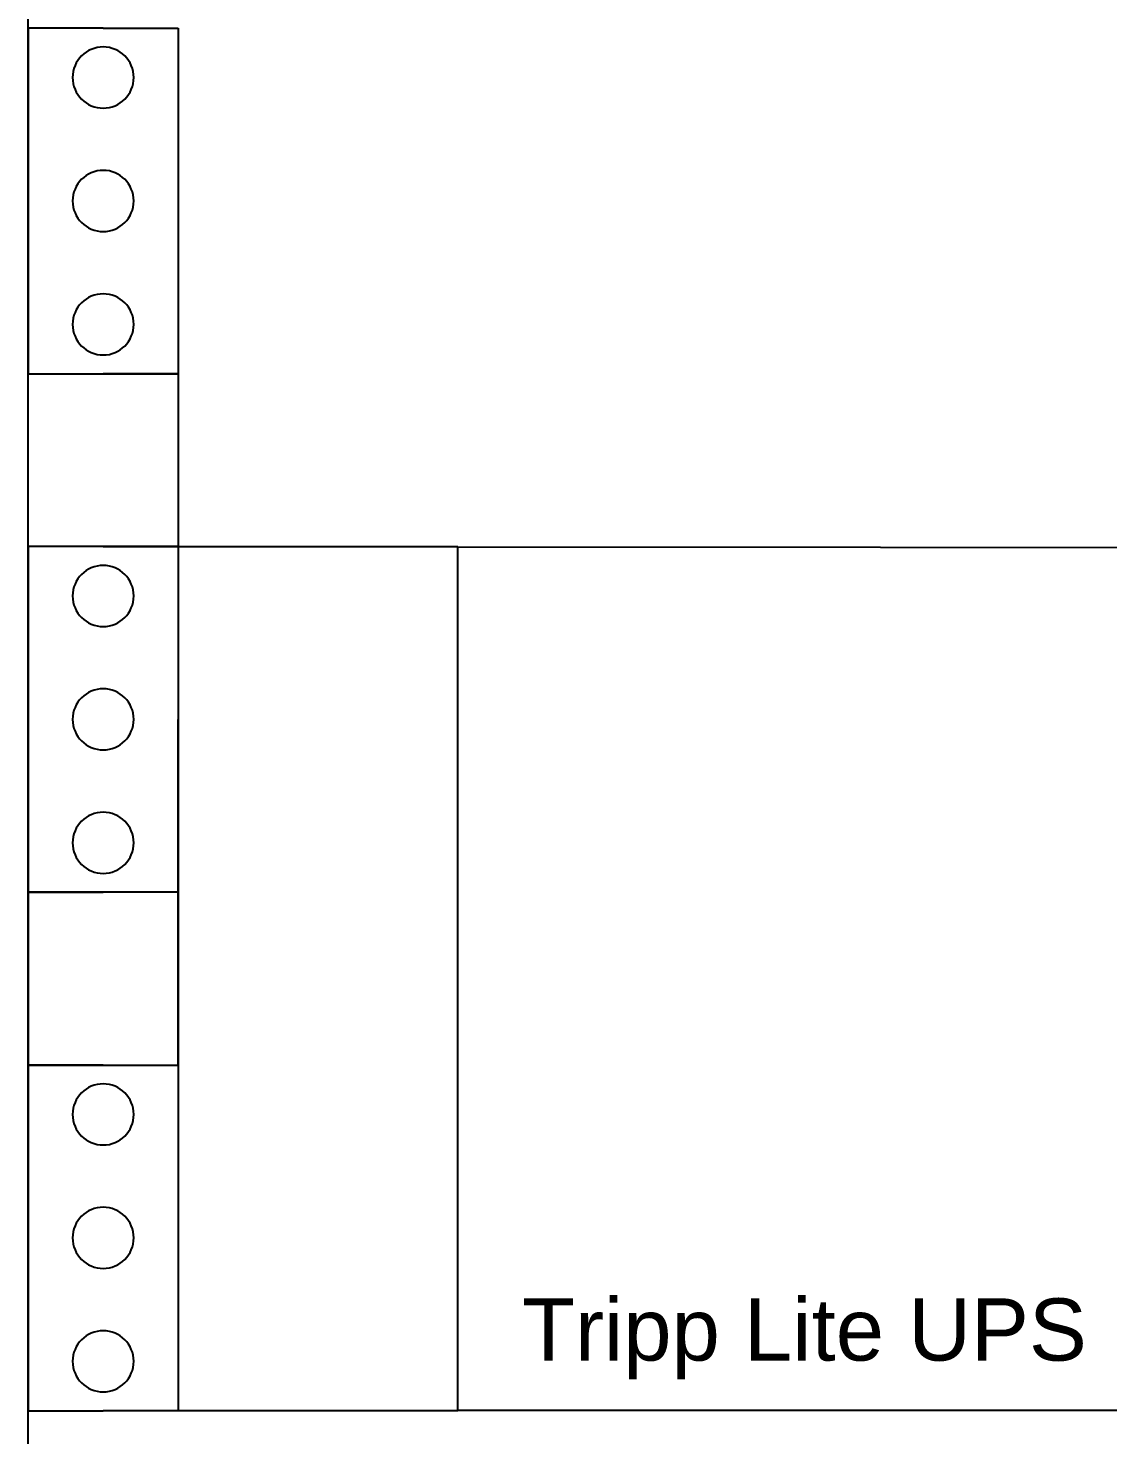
# Model space of a CAD drawing. Header units: inches. Extents: x 29 to 2254, y 8 to 2046.
# Drawn here: x 72.2 to 211.1, y 137.8 to 318.7 of the extents above; entities that cross this region are included whole.
import ezdxf

# ---------------------------------------------------------------- set-up
doc = ezdxf.new("R2010")
doc.units = ezdxf.units.IN
doc.header["$MEASUREMENT"] = 0
doc.styles.get("Standard").update_dxf_attribs({"font": 'arial.ttf'})

# ---------------------------------------------------------------- blocks, each defined once
blk = doc.blocks.new('1u')
at = {"color": 1}
for p, q in [((997921.65, 50907.75), (997911.99, 50907.75)), ((997911.99, 50907.75), (997911.99, 50863.3)), ((997921.65, 50907.75), (997931.31, 50907.75)), ((997931.31, 50907.75), (997931.31, 50863.3)), ((997911.99, 50863.3), (997921.65, 50863.3)), ((997931.31, 50863.3), (997921.65, 50863.3)), ((997931.31, 50863.3), (997921.65, 50863.3))]:
    blk.add_line(p, q, dxfattribs=at)
for centre in [(997921.65, 50901.4), (997921.65, 50885.53), (997921.65, 50869.65)]:
    blk.add_circle(centre, 3.93, dxfattribs=at)

msp = doc.modelspace()

# ---------------------------------------------------------------- linework, layer by layer
at = {"color": 0}
for p, q in [((72.21, 72.82), (72.21, 400.22)), ((72.21, 185.36), (72.21, 229.81)), ((91.52, 185.36), (91.52, 229.81)), ((81.87, 185.36), (72.21, 185.36)), ((81.87, 185.36), (91.52, 185.36))]:
    msp.add_line(p, q, dxfattribs=at)
for points in [[(91.52, 252.04), (72.21, 252.04), (72.21, 274.26), (81.87, 274.26), (91.52, 274.26)], [(127.5, 252.02), (91.51, 252.02), (91.51, 140.92), (127.5, 140.92)], [(127.5, 252.02), (616.89, 251.64), (616.89, 140.93), (127.5, 140.93)], [(91.52, 207.59), (72.21, 207.59), (72.21, 185.36), (81.87, 185.36), (91.52, 185.36)]]:
    msp.add_lwpolyline(points, close=True, dxfattribs=at)

# ---------------------------------------------------------------- block references
at = {"color": 0, "xscale": -1}
for p in [(998003.51, -50589.04), (998003.51, -50655.71), (998003.51, -50722.39)]:
    msp.add_blockref('1u', p, dxfattribs=at)

# ---------------------------------------------------------------- texts
at = {"color": 0, "insert": (135.73, 155.35), "char_height": 8, "attachment_point": 1}
msp.add_mtext_dynamic_manual_height_columns('Tripp Lite UPS', width=74.3747, gutter_width=1, heights=[0], dxfattribs=at)

doc.saveas('drawing.dxf')
